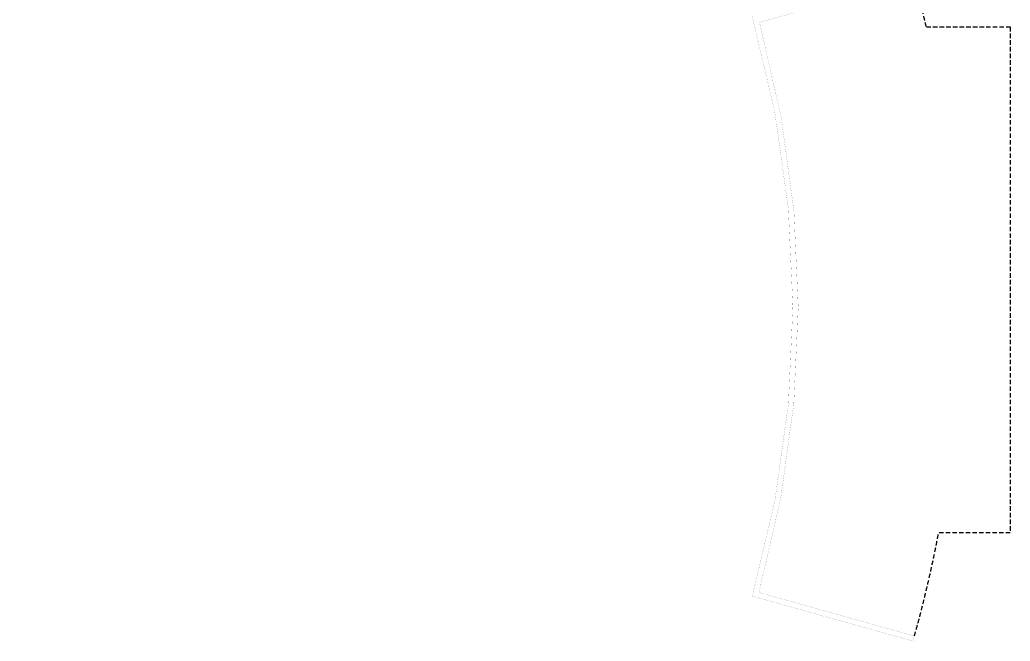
# Model space of a CAD drawing. Extents: x -163000 to 184253, y -124935 to 90032.
# Drawn here: x 15730 to 71550, y -107345 to -72349 of the extents above; entities that cross this region are included whole.
import ezdxf

# ---------------------------------------------------------------- set-up
doc = ezdxf.new("R2010")
doc.units = 0
doc.header["$LTSCALE"] = 1000
doc.header["$MEASUREMENT"] = 0
doc.linetypes.add('s4118a$0$HIDDEN', pattern=[0.375, 0.25, -0.125])
doc.layers.get('0').update_dxf_attribs({"linetype": 'CONTINUOUS'})
doc.layers.add('s4118a$0$23', color=7, linetype='CONTINUOUS')
doc.layers.add('s4118a$0$9', color=7, linetype='CONTINUOUS')

# ---------------------------------------------------------------- blocks, each defined once
blk = doc.blocks.new('s4118a')
at = {"layer": 's4118a$0$23', "color": 14, "linetype": 's4118a$0$HIDDEN'}
blk.add_lwpolyline([(66824, -72750), (71550, -72750), (71550, -101250), (67512, -101250)], dxfattribs=at)
for radius, start, end in [(68655, 13.2623, 15.58354), (68706, 344.33317, 349.30531)]:
    blk.add_arc((0, -88500), radius, start, end, dxfattribs=at)
at = {"layer": 's4118a$0$9', "color": 14, "linetype": 'Continuous', "const_width": 5}
for points in [[(57018, -104810, 0.417181), (15732, -31320, 0.417181)], [(57389, -104602, 0.137208), (57416, -72494, 0.137208)]]:
    blk.add_lwpolyline(points, format="xyb", dxfattribs=at)
for points in [[(66276, -70016), (57416, -72494)], [(57389, -104602), (66153, -107053), (66072, -107342), (57018, -104810)]]:
    blk.add_lwpolyline(points, dxfattribs=at)

msp = doc.modelspace()

# ---------------------------------------------------------------- block references
msp.add_blockref('s4118a', (0, 0))

doc.saveas('drawing.dxf')
